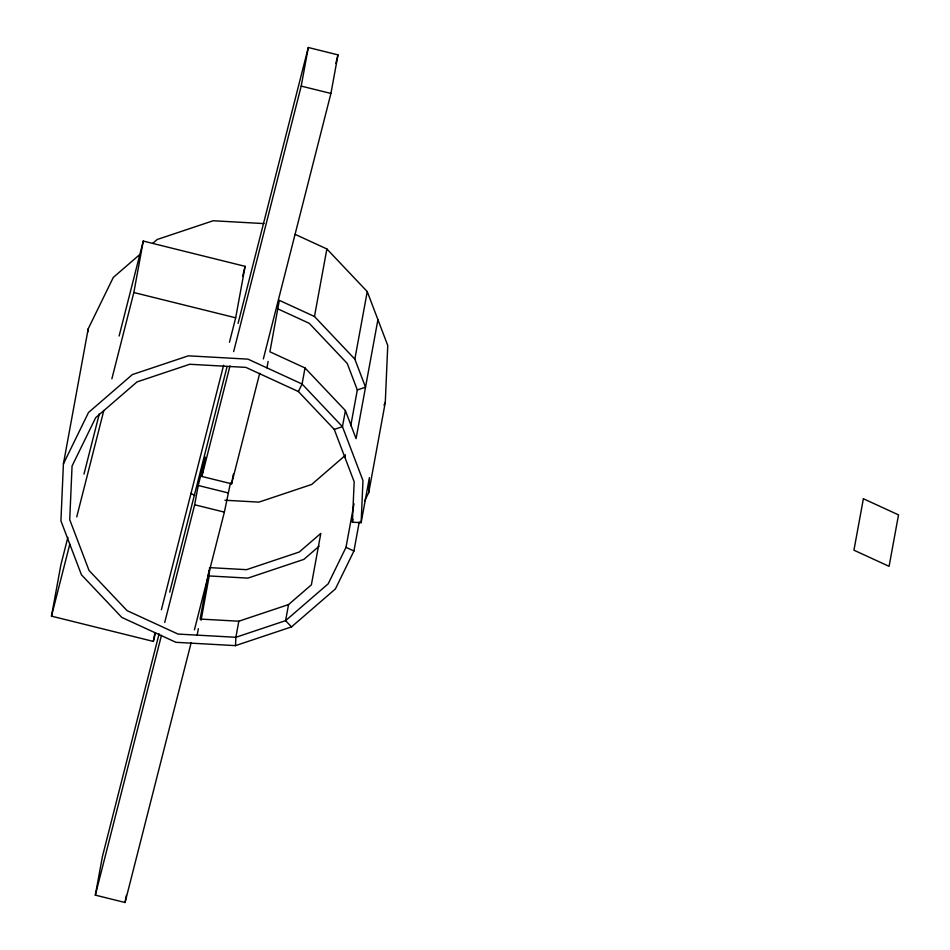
<?xml version="1.0" encoding="UTF-8"?>
<svg xmlns="http://www.w3.org/2000/svg" width="950" height="950" viewBox="0 0 950 950"><rect width="100%" height="100%" fill="white"/><g stroke="black" fill="none" stroke-linecap="round" stroke-linejoin="round"><path stroke-width="1.43" d="M139.626 254.671L113.288 277.436L88.196 328.819L63.413 463.885L60.931 520.873L81.439 574.786L121.814 617.429L175.916 642.307L235.505 645.632L291.507 626.893L335.397 588.952L353.934 551L359.254 521.954M88.065 331.74L88.196 328.819M201.067 620.267L209.202 575.949L209.57 567.613L246.525 569.668L299.262 552.021L320.815 533.389L311.374 584.844L288.539 604.58L238.818 621.217L200.129 619.068L209.047 570.463M235.505 645.632L235.873 637.284L238.818 621.217M364.574 501.089L368.754 492.551L369.396 477.66L361.131 522.678L352.402 522.191L354.172 481.757L334.258 429.412L298.407 391.543L245.872 367.389L189.763 364.266L137.026 381.912L95.701 417.644L72.058 466.022L69.73 519.697L89.039 570.475L127.074 610.636L178.018 634.066L235.873 637.284L285.594 620.647L328.201 583.811L346.002 547.354L354.006 503.785M361.131 522.678L362.971 480.581L342.451 426.669L302.076 384.026L247.974 359.147L188.385 355.822L132.394 374.561L88.504 412.502L63.413 463.885M368.754 492.551L385.272 402.503L387.754 345.515L367.246 291.603L326.871 248.959L295.201 234.389M155.527 632.783L153.33 641.416L51.478 616.146L60.919 564.692L67.877 537.367M111.874 378.824L133.831 292.529L143.272 241.074L245.124 266.344L235.683 317.799L229.461 342.249M191.14 642.734L125.044 902.5L95.332 895.126L102.422 856.544L159.101 633.804M153.33 641.416L154.909 632.842M164.73 622.452L194.667 504.771L198.217 485.474L205.414 457.152L201.875 476.449L231.586 483.823L259.706 373.314M125.044 902.5L126.362 895.351M197.172 635.123L198.36 628.698M233.652 351.595L301.209 86.094L308.299 47.5L337.998 54.874L330.921 93.456L263.352 358.957M194.429 629.826L224.378 512.133L230.446 482.933M231.586 483.823L233.356 474.169M266.95 367.864L268.126 361.439M350.764 425.683L357.319 389.951L365.524 387.208L354.849 359.147L314.474 316.504L279.336 300.354L269.895 351.797L305.021 367.959L302.076 384.026L298.407 391.543M314.474 316.504L326.871 248.959M288.539 604.58L285.594 620.647L291.507 626.893M305.021 367.959L345.408 410.602L342.451 426.669L334.258 429.412M354.849 359.147L367.246 291.603M344.921 457.461L345.396 454.896M377.922 319.651L356.072 438.662L345.408 410.602M352.402 522.191L352.937 519.294M83.98 474.086L99.358 413.678M119.118 336.003L143.272 241.074M51.478 616.146L69.778 544.231M76.736 516.907L103.823 410.471M242.571 276.414L245.124 266.344M161.381 609.769L223.606 365.263M169.706 592.135L227.109 366.522M238.082 323.404L308.299 47.5M95.332 895.126L161.441 635.372M201.875 476.449L229.995 365.94M335.813 63.496L337.998 54.874M383.99 405.139L385.272 402.503M152.796 243.283L157.178 239.495L213.18 220.756L264.041 223.594M345.171 455.501L311.659 484.476L258.923 502.122L224.96 500.234M319.117 546.214L303.893 559.372L247.902 578.111L209.202 575.949M301.209 86.094L330.921 93.456M133.831 292.529L235.683 317.799M198.217 485.474L227.917 492.848M194.667 504.771L224.378 512.133M277.008 308.489L309.213 323.297L347.249 363.458L357.319 389.951M346.002 547.354L353.934 551M190.736 493.442L194.762 495.294M863.384 498.738L853.943 550.192L889.081 566.342L898.522 514.888L863.384 498.738"/></g></svg>
